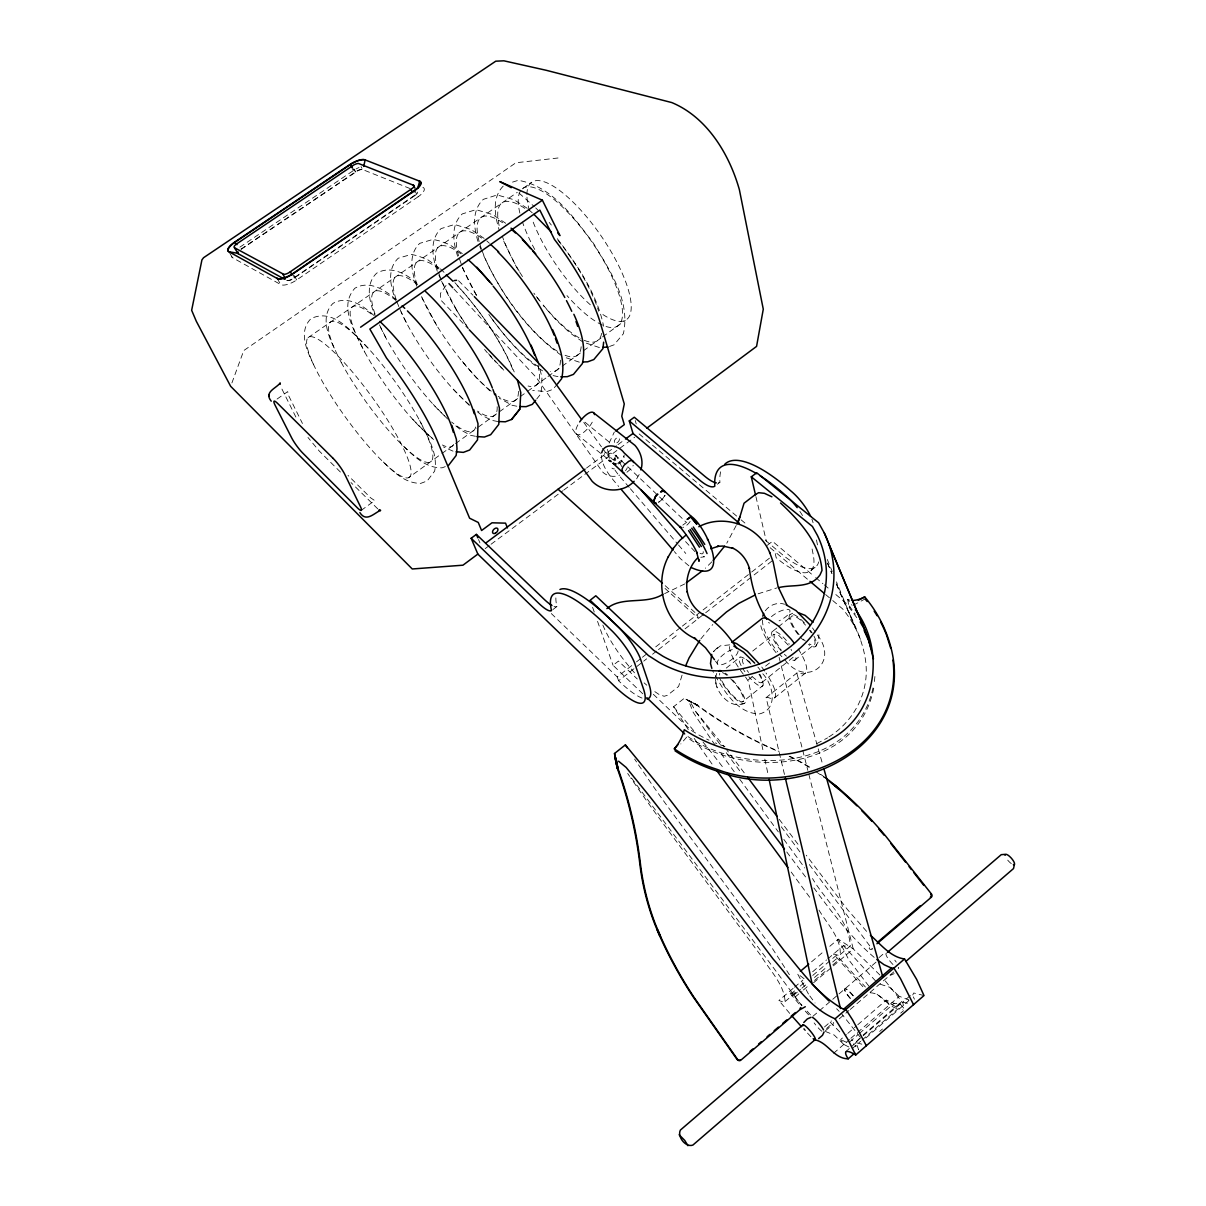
<?xml version="1.0" encoding="UTF-8"?>
<svg xmlns="http://www.w3.org/2000/svg" width="1206" height="1206" viewBox="0 0 1206 1206"><rect width="100%" height="100%" fill="white"/><g stroke="black" fill="none" stroke-linecap="round" stroke-linejoin="round"><path stroke-width="0.75" stroke-dasharray="5 3.75" d="M601.327 455.431C602.126 467.702 611.171 477.516 618.693 486.5M762.418 619.944C762.705 632.095 770.528 642.617 777.689 651.858M286.681 280.38L287.646 280.636A5.864 2.171 -29.5 0 0 292.561 279.189L414.578 195.794L414.789 190.563L418.075 196.804L296.706 279.943A13.417 4.975 -29.5 0 1 280.817 284.616L232.457 257.647A12.738 4.477 -29.7 0 1 231.658 256.757M874.41 681.496L874.908 676.43M898.5 968.403L898.666 967.619A9.527 2.171 49.4 0 1 898.214 967.966M872.993 687.902C855.205 770.332 744.524 777.418 686.048 735.238M873.747 688.264C857.27 771.825 745.504 779.769 686.666 737.137L680.817 743.951M793.111 988.392L778.895 1000.498L783.794 1002.246L785.091 1001.568C784.186 984.277 769.609 970.257 761.061 955.876L663.556 824.09A388.528 88.068 50.6 0 1 641.878 794.03L630.648 777.81M617.638 463.375L621.995 459.712L624.301 455.024M715.776 676.822L716.726 673.415M785.091 1001.568L795.236 992.93L795.734 991.196M682.068 675.149L678.601 686.485L667.415 695.304L664.144 696.269L658.898 694.37L652.069 689.787M862.893 986.704L833.512 954.006L838.773 955.393L840.25 954.549C841.155 937.725 826.758 923.585 818.753 909.701M231.914 382.92L243.748 350.569L515.912 162.765L560.021 157.76M840.25 954.549L850.23 946.062C849.446 920.042 824.829 899.872 812.512 878.526M861.823 1044.155L856.049 1042.693L858.627 1049.748L855.084 1045.587M788.242 645.104L778.94 635.547L773.92 634.266L774.463 639.828L781.156 649.989M736.188 525.515L726.781 543.197M910.334 995.538L902.601 1002.246L904.183 1008.126M793.156 657.225L761.921 682.49M609.136 443.054L614.321 432.034M872.405 948.293C871.652 951.097 866.089 948.006 871.456 947.162M664.958 495.274L662.983 498.349A8.352 4.025 -46.6 0 1 658.582 502.058M636.647 478.827L640.039 473.054M700.867 638.863L712.791 624.527M690.134 521.444L688.973 522.997A8.427 3.92 -46.5 0 1 684.541 526.751L683.078 527.414M815.648 646.476L818.422 641.456L818.919 634.763M536.715 399.005L540.831 393.819L541.6 387.277L541.961 377.267L538.389 362.9M503.188 186.146C491.49 198.01 494.927 216.387 499.39 230.663M557.579 383.81L552.951 389.327L546.785 391.618L532.69 390.412M879.038 957.594L882.898 954.293L886.395 953.253A9.527 2.171 49.4 0 0 893.118 964.634M859.275 1038.683L855.913 1042.481L851.481 1039.858M885.294 980.945L901.741 1001.508L896.646 1007.116L884.963 1000.874L874.546 992.116M711.887 561.77L705.359 568.252M446.024 285.43L440.416 293.435L440.627 299.872L467.928 328.409M765.313 610.779C769.745 604.779 777.433 602.02 784.609 604.221M729.72 644.863L720.329 645.858L713.334 651.737L715.279 649.838M715.61 649.476L717.585 647.562M849.612 1041.954L857.948 1034.703M859.335 1033.497L894.113 1003.332L900.189 1003.995L904.922 1009.482M863.149 1035.019L901.741 1001.508M900.189 1003.995L853.426 1044.14M845.542 1051.798L856.049 1042.693M852.265 1048.572L860.602 1041.336M861.988 1040.13L898.123 1008.729L902.736 1009.347M865.938 1037.944L908.872 1000.618L908.359 999.246M879.671 1031.447L882.475 1029.004M900.716 1013.13L903.52 1010.703M848.813 1046.974L843.793 1044.441L840.688 1039.542L846.386 1034.612M847.803 1033.376L856.35 1025.989M857.768 1024.753L886.229 1000.106L894.113 1003.332M833.557 1053.32L849.476 1039.512M850.908 1038.276L899.314 996.307L908.872 1000M824.467 1026.984L831.492 1020.954M826.577 1028.477L833.572 1022.447M825.477 1030.738L833.753 1023.593M839.27 1018.844L848.918 1010.507M850.245 1009.452L893.797 971.885M812.844 1016.372L838.034 994.769M839.029 993.91L876.476 961.77M795.01 997.136L801.99 991.181M803.392 989.99L808.985 985.212M814.563 980.448L827.15 969.714M832.743 964.951L839.723 958.996M813.537 982.784L831.974 967.061M833.391 965.84L853.245 948.911L808.291 772.172M794.513 987.217L802.864 980.101M812.618 971.795L826.547 959.931M827.949 958.755L843.386 945.61L848.707 946.921L850.23 946.062M794.588 990.91L791.784 993.292L788.935 991.95L800.739 1005.955M800.181 986.146L805.759 981.398M812.754 975.443L836.512 955.197L865.395 987.005M793.518 995.357L800.513 989.402M801.9 988.211L807.492 983.448M814.487 977.493L827.06 966.775M832.653 962.011L838.245 957.247M811.563 961.8L824.195 951.067M829.803 946.303L838.23 939.142L853.245 948.911L880.606 975.699M774.433 697.957L805.412 673.099M784.473 774.448L766.111 697.656L796.774 673.069L798.613 672.662A34.868 10.085 51.3 0 0 797.483 647.848M721.836 680.862A18.437 4.749 51.4 0 0 742.685 701.802L762.961 685.566M794.588 660.27L814.728 644.185M748.127 680.018L752.484 676.536M765.584 666.104L771.403 661.461M688.294 729.615L673.566 706.746L684.239 698.304L697.415 705.058A402.352 371.614 64.6 0 0 779.136 751.444M726.268 668.079L740.137 657.089M772.91 631.13L777.011 627.889M778.383 626.803L792.025 615.995M752.725 651.059L773.92 634.266M811.156 570.348L816.402 566.217M642.044 698.063A71.998 16.07 52.3 0 1 618.603 680.757L642.225 662.29M643.702 661.144L646.657 658.838M652.567 654.225L656.999 650.758M658.476 649.612L679.159 633.467M685.068 628.854L704.229 613.884M705.691 612.738L752.68 576.046M754.157 574.9L773.242 559.991M642.783 693.797L613.055 665.305L618.497 661.069L637.25 678.963M767.302 545.323L772.488 541.298L814.246 576.393M618.603 680.757L617.216 676.928L635.004 663.059M636.482 661.898L640.929 658.431M642.406 657.27L646.853 653.803M655.732 646.868L680.923 627.226M682.4 626.08L750.222 573.167M751.7 572.006L772.322 555.936M414.578 195.794L416.025 194.679A5.759 2.111 -28 0 0 417.532 191.769M552.861 609.588L556.901 606.497A123.962 27.346 51.9 0 1 555.921 596.864M717.344 484.224L719.907 482.264A120.781 38.878 51.7 0 1 721.324 469.722M902.601 1002.246L910.349 1003.784M586.538 468.034L616.507 445.723M618 444.607L623.999 440.145M485.189 548.624L489.907 545.112M491.068 544.238L562.855 490.752M563.76 490.073L634.688 437.22M682.807 525.107L684.284 524.037A7.96 0.965 -39.5 0 0 687.39 521.505M361.182 510.409L374.734 500.58L370.739 497.912L348.006 475.39M408.593 477.697A86.259 16.658 54.2 0 0 348.187 367.061A86.259 16.658 54.2 0 0 319.982 377.222A86.259 16.658 54.2 0 0 408.593 477.697L440.642 454.436M441.939 453.501L454.3 444.517M455.567 443.597L476.913 428.1M478.3 427.105L497.988 412.799M499.39 411.789L519.198 397.392M520.223 396.653L526.781 391.905M527.625 391.287L546.815 377.357M547.991 376.498L581.94 351.851M583.387 350.795L601.025 337.997M602.533 336.896L625.266 320.404M828.929 736.896C847.577 725.198 861.28 705.781 865.109 683.998C871.772 647.758 848.255 615.663 836.271 583.418M277.079 399.05L287.691 391.618L288.762 395.9L302.45 423.487M308.088 337.665L517.284 192.342M523.434 188.061L531.122 182.724M614.171 459.576L613.372 460.104L616.236 455.401L615.995 456.893L615.995 455.144L622.206 467.521M239.873 247.155L353.373 170.589A12.497 4.342 -28.3 0 1 359.026 167.498M240.914 249.16L357.066 170.86A5.457 1.899 -28.3 0 1 361.694 169.398L362.961 169.699M241.2 249.31L357.383 170.981A5.457 1.899 -28.3 0 1 362.011 169.533M894.159 973.649L890.525 975.247M658.642 502.389L663.044 498.666A7.929 3.814 -46.6 0 0 664.988 495.455M626.939 472.224L631.296 468.546A7.839 3.92 -46.7 0 0 633.195 465.35M618.346 463.963L619.899 463.044A7.764 4.899 -50.7 0 0 624.256 456.848L623.879 456.531M604.296 453.305L605.955 452.371L612.708 459.622M684.737 583.945L664.612 593.638M856.773 617.638L849.175 607.477L865.079 598.945M816.899 743.559L827.557 737.876M795.236 992.93L791.784 993.292L802.005 1005.367M744.599 703.309C732.901 709.068 720.479 697.309 716.846 686.711M789.945 614.563L792.734 613.251M758.137 593.789L776.981 587.88M445.315 466.616L442.135 467.822C426.547 468.29 414.728 457.119 404.281 446.913M609.527 346.469L614.065 344.81L623.381 333.73C630.678 300.701 609.588 270.023 593.322 243.13C573.755 217.457 552.378 186.252 518.309 180.312L510.485 182.754M700.776 557.308L704.515 556.78L700.897 555.83M766.111 697.656L767.86 697.324A35.034 9.467 51.4 0 0 765.991 672.978M453.019 451.15L443.416 446.898M475.45 436.27L470.762 435.381L460.918 430.029L455.567 425.673M497.731 421.497L491.535 420.306L481.526 415.105L476.114 410.809M516.786 406.226L512.173 405.306L499.269 398.146M553.072 375.594L559.102 376.86M579.317 362.162L565.72 357.609M599.397 347.554L584.201 342.459M880.214 984.217L889.591 987.232L899.314 996.307M923.977 995.568L913.696 992.975L912.761 994.98M870.28 992.779C882.445 993.141 886.727 1006.724 898.123 1008.729M825.432 1031.462L834.235 1035.065L843.793 1044.441M410.1 188.573L362.644 169.564L361.046 166.609M846.929 1042.572L840.688 1039.542M687.706 700.385L696.736 705.163A401.884 371.237 64.6 0 0 778.367 751.489M687.706 700.385L696.736 705.163L684.239 698.304M527.203 208.276L514.073 199.759L497.204 194.95L483.305 199.352C470.762 211.231 474.079 230.256 479.084 244.848M505.706 223.276L492.711 214.608L475.963 209.663L462.245 213.929C449.763 225.763 453.471 244.743 458.657 259.109M484.088 238.366L471.214 229.562L454.587 224.482L441.049 228.597C428.627 240.401 432.758 259.305 438.11 273.476M462.32 253.577L449.582 244.607L439.557 240.914L433.06 239.391L419.718 243.356C407.357 255.144 411.909 273.973 417.442 287.917M582.649 341.826L569.941 332.856L556.102 319.997L543.197 305.42M688.867 565.795L680.38 558.634L674.335 551.564M561.272 355.288C525.801 329.886 499.977 292.319 482.415 252.808M439.014 267.853L427.798 259.757L417.969 255.898L411.412 254.391L398.251 258.22C385.95 269.978 390.94 288.731 396.623 302.45M542.579 370.86C520.736 356.222 504.018 335.449 488.701 314.389M416.975 283.229C406.211 273.687 390.654 265.184 376.649 273.174C364.393 284.902 369.85 303.58 375.699 317.072M804.04 978.669L797.528 973.724L808.729 994.498M396.156 299.766C385.257 289.922 369.503 279.913 354.896 288.219C337.665 307.153 356.072 333.248 364.604 351.866M458.551 280.697L473.008 295.289M373.8 315.369C363.142 305.495 347.599 295.093 333.007 303.369C319.741 316.575 328.545 336.715 335.509 350.871M576.242 433.934L606.98 458.34M750.192 662.305L745.594 659.034A15.165 4.1 51.4 0 0 745.052 667.235M584.985 422.19L610.583 443.22M518.987 193.05L534.348 206.648M425.085 431.914L433.557 439.542M815.678 577.599L822.884 583.644M824.316 584.85L830.075 589.704M835.833 594.543L848.798 605.427L855.31 614.14M639.135 433.904L739.655 518.61M741.087 519.816L746.831 524.67M765.509 540.394L781.292 553.705A70.129 22.839 52.3 0 0 818.708 561.906M770.152 547.735L808.563 580.146M825.628 594.558L831.311 599.367M832.743 600.558L842.692 608.97A152.273 125.68 -15.9 0 1 860.421 639.346M644.11 682.867L646.763 685.174M874.184 957.383C850.788 937.333 832.08 912.595 813.869 887.948M694.942 551.655L683.847 539.76M785.166 660.195C807.115 688.415 839.678 662.305 817.08 634.642M528.545 209.482L532.57 213.1M665.215 585.694L697.219 614.517L698.349 618.467L665.034 588.422M377.779 508.887L350.991 482.551M486.742 240.838L489.41 243.295M440.416 268.863L444.366 272.631M625.145 464.28L618.482 457.963A19.733 5.517 53.3 0 0 608.653 456.17M627.813 466.797L685.656 521.716M383.327 462.019C393.865 472.119 405.216 483.516 420.804 483.35L427.21 480.938L434.642 471.109C438.321 452.913 427.09 436.301 419.688 420.547M653.32 694.294L690.842 730.052A150.886 122.484 -12.4 0 0 709.007 740.167M839.798 1031.929L828.733 1020.653M551.308 613.553L617.216 676.928M535.69 207.929L538.343 210.507M503.746 370.152L484.586 349.484M489.726 390.759L476.129 377.448L461.084 360.036M751.941 676.4L759.102 682.264A15.165 4.1 51.4 0 0 759.795 674.184M469.36 405.457L453.773 389.734M340.409 472.043L319.258 451.044L307.982 437.461M875.631 981.021L843.386 945.61M447.637 419.01L433.271 404.447M412.648 419.251L428.251 435.125M836.617 1008.759L839.195 1011.367M810.929 1036.753L803.362 1028.733M368.056 348.067C353.252 334.077 334.469 307.259 310.982 318.625C297.716 331.861 307.304 351.745 314.148 365.81M779.739 654.421L781.91 656.727M453.999 289.063L536.459 377.689L602.322 471.682A14.593 13.055 -1.7 0 0 619.673 475.134M866.601 931.364L847.381 909.46L806.271 855.235M810.462 1014.879L805.789 1009.648M808.578 1014.804L804.673 1010.432M454.903 282.656C478.963 309.173 500.324 338.796 514.223 371.93M673.566 706.746L694.897 732.042M789.704 1013.387L778.895 1000.498M629.2 487.39L619.567 476.144A19.733 5.517 53.3 0 1 613.251 467.4M630.406 488.792L677.35 543.635M678.556 545.037L685.777 553.464M634.492 672.812C621.678 658.069 609.739 642.105 602.352 623.894M868.848 986.101L848.979 960.097L838.23 939.142M860.391 1037.401L841.773 1013.975M549.197 222.417L551.338 225.055M757.881 667.084L760.006 669.722M691.204 703.58L695.922 711.887L717.449 738.193A281.827 58.22 51.4 0 1 724.082 746.574M702.992 742.007L706.806 746.74A282.234 56.682 51.5 0 1 723.766 768.448M353.539 169.051L355.785 171.961M744.253 772.865L740.876 768.373A281.827 58.22 51.4 0 0 726.917 750.177M779.212 819.296L799.503 846.25M786.749 851.964L805.955 877.455M849.928 600.181A21.994 11.97 -36.8 0 1 847.712 599.503L852.084 605.322M557.278 238.667C577.237 264.898 596.955 293.405 603.618 326.238M536.414 296.586L539.775 301.093M631.537 778.066L801.779 1005.638M695.922 711.887L720.63 745.142M726.253 752.71L740.846 772.353M781.277 826.788L800.362 852.491M809.347 864.581L872.224 949.243M809.784 995.915L815.03 1002.985M734.228 771.719L732.027 768.719A383.493 105.947 50.2 0 1 719.093 750.72M739.745 779.242L778.337 831.899M783.84 839.406L804.794 867.988M791.181 872.059L811.08 899.163M583.779 422.447L601.462 446.838M602.563 448.361L609.874 458.446M715.505 661.114L717.585 664.054M762.795 673.792C773.152 684.782 778.684 709.098 759.418 713.967C736.293 713.545 722.273 688.46 712.46 670.446M812.497 627.904L816.16 633.301M694.189 738.389L700.249 747.253A384.262 103.249 50.2 0 0 712.836 765.162M627.693 773.453L629.653 776.347M638.487 764.845L652.612 785.423A387.744 90.902 50.5 0 0 674.214 815.452L771.478 947.117L789.417 974.75M634.642 759.087L636.542 761.951M441.607 281.36L457.134 311.042M456.2 309.625L468.591 328.665A84.616 22.613 54.9 0 1 440.959 279.023M745.549 677.048L748.564 681.707L763.292 751.745M522.5 276.596L516.454 267.084L503.279 240.25M886.229 1000.106L889.259 1005.02M229.803 253.23L232.457 257.647M436.753 325.454L421.738 297.354M277.184 278.48L280.817 284.616M296.706 279.943L293.103 273.762L294.279 278.134M406.316 322.56L401.04 311.857M353.855 168.87L355.469 171.825M350.961 166.157L353.373 170.589M476.415 295.364L462.079 267.039M385.528 337.167L379.468 324.881M791 649.295L791.633 650.547M281.948 389.086L296.148 417.593M914.434 999.216L913.334 996.849M438.818 275.043L440.914 279.792M827.482 563.081L831.869 573.257M827.512 563.187L831.944 573.483M836.376 583.794L855.582 628.462L836.482 581.865M479.747 246.431L481.752 251.21M478.511 539.504L479.943 542.911M827.286 559.433L832.23 571.508M592.583 607.296L594.452 612.573M597.543 621.361L613.055 665.305M715.324 679.053L716.62 685.988M715.535 682.732L717.6 689.018M607.432 449.416L609.497 456.004M635.245 420.577L636.21 423.909M796.774 673.069L822.854 765.162M779.091 657.376L802.261 748.474M802.729 750.298L807.824 770.348M755.921 496.631L766.458 541.72M689.832 703.791L693.164 712.279L710.786 738.811A383.493 105.947 50.2 0 0 714.902 744.75M775.262 553.629L776.182 557.7A70.189 22.628 52.3 0 0 813.206 554.579L811.472 545.911M764.845 759.117L768.328 775.699M816.492 539.971L817.517 545.187M847.712 599.503L849.175 607.477M627.271 467.747A14.593 13.055 -1.7 0 1 625.492 470.777M577.855 424.889A13.914 5.321 -52 0 0 579.061 434.718A13.658 5.231 -52 0 0 592.267 422.145A13.914 5.321 -52 0 0 593.593 419.296M614.261 460.873A13.959 5.578 -44.2 0 1 615.181 458.416A2.502 2.186 -5.5 0 1 615.286 461.084M614.306 468.802A2.487 2.186 -5.5 0 1 611.985 468.094M724.972 746.454A150.886 122.484 -12.4 0 1 715.294 742.896M556.901 606.497A34.763 7.477 52.9 0 1 554.036 606.482M811.894 519.198A28.854 9.663 52.2 0 1 813.07 522.726M719.907 482.264A33.889 10.643 53.1 0 1 718.339 482.882M799.849 511.359A28.884 9.573 52.2 0 1 802.789 516.047M526.901 194.498A83.455 26.713 55.5 0 1 572.337 201.402A83.455 26.713 55.5 0 1 629.321 293.435A83.455 26.713 55.5 0 1 600.045 312.61M590.337 304.801A83.455 26.713 55.5 0 1 532.087 219.175M529.389 210.718A83.455 26.713 55.5 0 1 526.932 196.367M601.598 333.338A83.832 25.416 55.3 0 1 580.81 338.72M579.016 337.74A83.832 25.416 55.3 0 1 541.313 302.736M540.258 301.41A83.832 25.416 55.3 0 1 533.881 293.148M519.304 271.32A83.832 25.416 55.3 0 1 502.269 236.12M499.148 225.522A83.832 25.416 55.3 0 1 525.439 208.789M558.001 240.356A83.832 25.416 55.3 0 1 562.267 245.722M563.323 247.109A83.832 25.416 55.3 0 1 598.658 311.223M522.319 188.845A83.561 26.321 55.4 0 1 585.151 232.683A83.561 26.321 55.4 0 1 621.708 320.057A83.561 26.321 55.4 0 1 566.986 295.606M534.771 249.506A83.561 26.321 55.4 0 1 522.454 221.994M519.876 213.085A83.561 26.321 55.4 0 1 521.324 189.824M581.156 346.74A84.088 24.497 55.2 0 1 564.167 354.896M557.609 351.413A84.088 24.497 55.2 0 1 481.948 250.335M481.405 248.813A84.088 24.497 55.2 0 1 479.641 243.295M479.144 241.517A84.088 24.497 55.2 0 1 504.063 223.713M560.398 360.172A84.36 23.562 55 0 1 550.554 371.554M538.826 366.82A84.36 23.562 55 0 1 488.822 314.404M476.46 295.138A84.36 23.562 55 0 1 459.109 257.632M458.597 255.868A84.36 23.562 55 0 1 482.551 238.728M537.936 365.584A84.616 22.613 54.9 0 1 528.092 385.995M502.088 368.312A84.616 22.613 54.9 0 1 494.385 360.579M493.209 359.328A84.616 22.613 54.9 0 1 486.063 351.278M440.371 277.516A84.616 22.613 54.9 0 1 460.903 253.848M518.384 391.317A84.887 21.648 54.8 0 1 498.123 396.261M491.204 391.196A84.887 21.648 54.8 0 1 421.557 296.601M417.095 284.827A84.887 21.648 54.8 0 1 439.105 269.059M457.119 285.505A84.887 21.648 54.8 0 1 513.892 372.398M497.158 406.693A85.159 20.683 54.7 0 1 477.591 411.11M469.285 404.764A85.159 20.683 54.7 0 1 399.442 308.073M398.824 306.58A85.159 20.683 54.7 0 1 396.759 301.183M396.156 299.45A85.159 20.683 54.7 0 1 417.17 284.375M475.601 427.014A85.43 19.703 54.5 0 1 451.572 422.01M444.577 415.904A85.43 19.703 54.5 0 1 379.86 325.801M375.081 314.163A85.43 19.703 54.5 0 1 395.086 299.781M453.637 444.426A85.716 18.693 54.4 0 1 442.391 444.984M432.215 438.125A85.716 18.693 54.4 0 1 359.418 341.811A85.716 18.693 54.4 0 1 372.85 315.309M422.914 187.397A13.16 4.809 -28 0 1 418.075 196.804M287.329 280.47A5.864 2.171 -29.5 0 0 292.244 279.023L415.678 194.543A5.759 2.095 -28 0 0 417.095 192.885M789.161 756.358A244.456 232.095 -79.6 0 1 809.889 767.8M816.115 771.81A244.456 232.095 -79.6 0 1 824.618 777.78M789.945 756.313A244.758 232.366 -79.6 0 1 810.703 767.77M820.623 774.312A244.758 232.366 -79.6 0 1 825.447 777.764M743.333 674.214A35.034 9.467 51.4 0 1 740.167 669.903M738.238 667.024A35.034 9.467 51.4 0 1 730.384 643.476M761.74 667.024A35.034 9.467 51.4 0 1 764.981 671.501M776.106 652.717A34.868 10.085 51.3 0 1 760.398 623.035M748.579 672.435A15.165 4.1 51.4 0 1 747.042 670.34M821.844 1031.251A9.633 1.764 50 0 1 814.156 1022.929M805.487 1030.376A9.648 1.719 50.1 0 1 804.266 1028.567M850.17 998.432A9.588 1.945 49.8 0 1 844.682 988.935A9.588 1.945 49.8 0 1 853.17 995.99M894.792 960.187A9.527 2.171 49.4 0 1 896.239 962.117M1011.291 863.602A6.739 2.02 48.4 0 1 1005.879 857.451M850.381 998.251A9.588 1.945 49.8 0 1 844.893 988.754A9.588 1.945 49.8 0 1 853.396 995.809M703.204 551.624A12.512 3.588 52.5 0 1 699.917 553.222M738.087 650.954A12.346 4.477 -35.1 0 1 725.891 663.194A12.346 4.477 -35.1 0 1 717.871 660.752A12.346 4.477 -35.1 0 1 732.871 649.356M730.595 678.752A18.437 4.749 51.4 0 1 742.685 701.802M719.681 675.074A18.437 4.749 51.4 0 1 719.786 673.31M722.379 672.647A18.437 4.749 51.4 0 1 727.504 675.888M759.011 674.305A18.392 4.945 51.4 0 1 761.981 686.35A18.392 4.945 51.4 0 1 748.805 676.717M744.916 671.742A18.392 4.945 51.4 0 1 743.213 669.209M741.117 665.576A18.392 4.945 51.4 0 1 740.936 657.044A18.392 4.945 51.4 0 1 753.328 666.662M732.585 679.928A20.728 5.337 51.4 0 1 743.077 703.611A20.728 5.337 51.4 0 1 719.681 678.194M725.319 673.174A20.728 5.337 51.4 0 1 727.806 675.194M771.433 616.673A12.271 4.085 -29 0 1 789.206 609.723A12.271 4.085 -29 0 1 779.076 620.879M769.624 623.065A12.271 4.085 -29 0 1 768.554 622.462M814.532 639.708A18.241 5.487 51.2 0 1 809.301 643.883M805.397 641.064A18.241 5.487 51.2 0 1 803.302 639.165M799.141 634.642A18.241 5.487 51.2 0 1 791.091 616.688A18.241 5.487 51.2 0 1 805.533 625.145M809.467 630.165A18.241 5.487 51.2 0 1 811.156 632.743M795.945 657.632A18.286 5.291 51.3 0 1 790.337 659.019M786.478 656.17A18.286 5.291 51.3 0 1 784.382 654.24M781.247 650.893A18.286 5.291 51.3 0 1 772.337 631.431A18.286 5.291 51.3 0 1 789.327 644.185M813.96 636.135A20.487 6.166 51.2 0 1 808.487 644.501M803.332 640.19A20.487 6.166 51.2 0 1 800.136 636.843M798.101 634.431A20.487 6.166 51.2 0 1 789.809 614.698A20.487 6.166 51.2 0 1 806.543 625.281M810.477 630.391A20.487 6.166 51.2 0 1 812.166 632.984M697.415 705.058L688.37 700.264L697.415 705.058M341.208 362.343A85.988 17.683 54.3 0 0 430.014 462.154A85.988 17.683 54.3 0 0 370.815 351.127A85.988 17.683 54.3 0 0 341.208 362.343M616.839 442.843A3.241 1.96 -49.8 0 0 619.115 438.049A3.241 1.96 -49.8 0 0 614.668 440.205A3.241 1.96 -49.8 0 0 616.839 442.843"/><path stroke-width="1.5" d="M279.882 383.523L279.882 384.367L280.214 382.95C275.993 388.543 263.677 391.965 271.229 401.176M603.648 342.157L602.94 348.609L593.819 359.554L587.729 361.8L582.679 362.011M499.254 421.557L505.329 421.799L511.57 419.477L519.861 409.075L520.781 392.628L517.449 380.161M824.09 1031.914L822.477 1035.321L818.618 1038.622M363.699 166.443L365.147 159.931A12.512 4.311 -28.3 0 0 350.162 164.679L234.823 242.346A12.769 4.447 -29.6 0 0 228.929 251.768L237.929 253.32A5.578 1.96 -29.7 0 1 238.23 252.039M1014.457 864.355L1013.507 868.576L905.751 961.499M640.838 469.903C643.793 461.446 640.748 451.903 634.989 445.391L593.955 413.085M417.819 187.925L419.658 181.186L364.83 159.795A12.512 4.311 -28.3 0 0 349.846 164.559L234.537 242.195A12.753 4.447 -29.6 0 0 228.643 251.617L277.184 278.48L280.35 279.114M815.392 1039.421L692.877 1145.082C685.717 1147.795 676.958 1136.625 680.395 1130.067L803.121 1024.723M601.688 452.808C604.477 441.954 618.919 445.436 623.954 452.687L691.264 516.409M738.585 521.158L744.042 503.219L754.79 494.957L758.589 492.696L764.408 493.314L771.9 496.812M762.825 616.206L763.7 613.387M711.691 654.376L710.5 663.511L711.841 668.365M698.862 559.509L699.043 561.287L696.631 552.077L697.189 553.237C693.706 544.539 683.968 531.394 680.063 527.037L681.782 527.7M668.29 556.765C653.004 585.815 665.35 625.205 695.576 638.818L694.49 638.049L705.51 647.728L714.465 659.652M685.701 665.727L689.033 658.009L699.766 640.371M736.911 523.841L739.806 517.148M673.174 548.504L679.913 540.303L686.335 534.816M668.124 557.066L673.461 548.006M803.784 1022.507L807.311 1018.934L811.02 1017.306M724.61 546.152L713.138 560.413M557.579 383.81L561.664 378.654C565.493 361.679 559.524 344.961 552.514 329.645M448.496 465.426L456.154 455.461L456.999 448.768L456.396 439.331L451.873 425.432M511.57 419.477L519.861 409.075M535.615 400.347L532.328 404.357L526.118 406.663L519.876 406.558M697.339 558.257C689.485 565.991 685.068 579.739 687.314 592.146L687.224 591.543C689.018 601.131 694.882 609.874 703.445 614.683L702.329 613.944C716.816 621.829 728.002 634.431 736.655 648.255M892.983 660.074C904.048 752.755 792.387 798.402 717.103 769.398A179.89 146.001 -12.3 0 1 674.335 748.866L677.847 744.765M800.89 1007.507L799.985 1008.502M634.145 481.254C623.396 493.118 603.015 492.636 592.086 481.209L526.419 389.553L469.224 329.766M715.309 621.768L726.494 611.955L738.675 603.467L754.79 595.161M854.722 1053.155L848.195 1058.823C843.039 1051.059 845.527 1048.738 855.717 1054.994L923.977 995.568L916.62 979.332L904.53 958.951C890.375 957.112 880.591 944.057 870.37 935.193M702.57 570.664L686.259 582.89M740.122 1059.833A2.261 2.126 -78.1 0 1 737.107 1059.471L693.495 997.317A409.377 377.629 82.3 0 1 659.923 936.369L655.069 924.821A236.09 221.618 87.3 0 1 639.843 863.933A462.803 446.491 -35.2 0 0 617.276 768.282L614.502 753.509L625.371 744.901L658.657 785.347A284.119 49.657 51.6 0 1 682.279 815.814L783.779 950.132C801.704 971.388 818.678 995.764 843.567 1009.256L891.4 968.056L893.917 968.101L900.535 978.714L913.53 1004.658M618.557 761.197L626.11 767.408L647.803 794.061A284.541 48.059 51.6 0 1 671.456 824.572L773.182 959.072C791.875 980.116 808.502 1007.523 835.08 1018.799L904.53 958.951M887.375 952.408L1001.251 854.662L1005.608 854.315A6.739 2.02 48.4 0 1 1012.482 859.561A6.739 2.02 48.4 0 1 1013.342 864.672M750.057 1051.346L752.891 1048.918M758.559 1044.064L761.393 1041.637M767.061 1036.798L769.895 1034.371M774.146 1030.723L778.413 1027.09M782.664 1023.457L786.915 1019.809M791.166 1016.176L795.417 1012.543M877.486 942.338L920.344 905.691M876.958 943.74L931.288 897.264A2.171 2.02 89.2 0 0 931.575 894.159L886.033 836.512A450.019 424.557 -67.2 0 0 839.376 788.92L830.18 781.367A244.758 232.366 -79.6 0 0 825.447 777.764M800.332 971.327L808.759 964.182M679.114 1134.74L684.752 1140.439L687.963 1145.7M731.801 642.361L761.483 618.949A34.868 10.085 51.3 0 1 768.011 618.919L778.805 626.231L790.97 639.014A34.868 10.085 51.3 0 1 794.377 643.401M606.889 608.593C622.16 595.689 645.707 605.095 662.893 594.332M234.597 247.788L283.727 274.32A5.879 2.156 -29.5 0 0 288.641 272.873L412.392 188.317A5.759 2.095 -28 0 0 413.899 185.423L358.484 163.473A5.472 1.884 -28.3 0 0 353.84 164.936L235.954 244.381A5.578 1.945 -29.6 0 0 234.13 247.29L238.125 253.667L284.767 279.31M485.867 542.956L585.031 469.149M625.492 439.029L632.999 433.451L629.291 420.924L634.266 417.231L704.997 476.445A33.889 10.643 53.1 0 0 716.319 482.852M551.956 605.472A34.763 7.477 52.9 0 1 543.74 598.915L476.37 534.394L471.154 538.268L477.847 554.097L462.953 565.192L412.256 568.976L230.663 386.327L196.307 321.263L191.648 310.289L201.93 259.878L203.558 257.707L495.756 61.189L503.897 60.813L546.062 70.25L671.787 102.57C707.048 117.238 729.313 154.127 739.368 189.644L763.277 309.188L756.569 346.393L646.657 428.296M615.738 430.979L624.301 424.633L621.783 416.191L624.271 403.935L600.302 322.876A104.379 31.19 55.3 0 0 554.474 239.466L539.836 210.1L369.85 329.057L386.493 358.031A106.912 22.1 54.3 0 1 437.265 440.853L469.601 518.203L478.254 522.454L481.586 530.519L491.988 522.801L505.54 523.148L507.44 527.927M755.499 494.837L751.293 476.807L756.735 472.782L818.588 522.786L824.211 532.796L868.245 638.426L873.461 658.958M360.594 327.188L542.383 200.211L559.931 235.622L557.775 232.984M657.617 494.189L655.054 496.947L653.727 501.349L656.064 495.199L657.767 494.339M858.355 600.302L864.717 596.895A181.654 150.087 -16 0 1 886.199 632.969C927.113 737.152 806.633 805.502 717.691 771.282A179.634 145.911 -12.3 0 1 674.983 750.765M710.726 548.745L718.716 546.212L717.404 546.363L722.831 546.047L733.263 548.428M698.817 526.736C724.444 512.927 759.207 526.087 769.895 553.057M778.729 587.593C793.051 584.051 809.98 588.89 820.02 574.9L822.01 570.408C819.824 543.182 799.608 520.902 780.523 502.992M454.149 280.606L456.577 280.289M616.176 463.963L613.04 463.24L615.361 464.551M602.849 347.343L608.02 347.026M560.745 376.815L567.333 376.664L573.453 374.388L582.362 363.594C586.237 346.589 580.87 329.735 573.86 314.284M477.018 436.557L484.405 437.039L490.676 434.688L498.756 424.437L499.45 408.095L495.425 393.97M610.703 460.813L608.834 460.345L611.14 461.672M456.17 451.722L463.33 452.386L469.662 450.004L477.516 439.904L477.998 423.668L473.717 409.648M843.567 1009.256L845.903 1009.467L852.702 1020.065L866.345 1045.723M805.307 1006.724L799.699 1009.844L740.876 1060.164A2.261 2.126 -78.1 0 1 737.846 1059.803L694.189 997.573A409.874 378.021 82.3 0 1 660.571 936.549L655.717 924.987A236.376 221.859 87.3 0 1 640.461 864.024A463.405 447.064 -35.3 0 0 617.864 768.252L614.502 753.509M848.195 1058.823C833.376 1058.687 827.798 1041.637 813.703 1039.587M655.823 502.962L654.074 502.269M798.598 612.784L805.156 615.392L813.055 622.236M891.4 968.056L884.073 964.71L876.792 959.448M786.131 604.854L796.126 610.688L810.387 625.296M542.383 200.211L499.827 181.624L511.284 187.684M733.866 646.115L743.68 652.205L754.7 663.119M732.072 547.765C740.68 551.655 746.936 559.629 749.469 568.644L749.273 567.966C751.579 586.01 756.554 603.889 766.73 619.206M691.505 567.679C733.007 586.101 706.294 526.525 691.355 516.394M380.433 510.681L378.94 509.972L380.568 510.319C373.905 513.319 366.127 522.56 359.87 512.58M829.351 781.367L833.286 784.533M751.293 476.807L812.407 526.434L817.382 535.313A107.304 97.053 1.5 0 1 789.553 647.381A107.304 97.053 1.5 0 1 662.878 656.215L653.637 650.336L595.794 595.764L590.111 600.271L648.466 655.582L658.883 662.215A114.796 103.837 1.5 0 0 794.528 652.808A114.796 103.837 1.5 0 0 824.211 532.796M613.206 463.405L680.063 527.037M834.13 784.518L839.376 788.92M834.597 785.619L838.532 788.92A449.431 424.045 -67.2 0 1 856.893 805.834M629.291 420.924L699.917 480.305A33.919 10.537 53.1 0 0 714.781 486.184A120.886 38.532 51.7 0 1 756.75 473.717M809.98 581.352L824.211 593.352M632.999 433.451L739.338 523.283M833.994 785.091L838.532 788.92M654.089 502.344L654.813 502.977A7.492 3.603 -46.6 0 0 655.868 503.204M533.911 214.321L551.398 232.08M558.061 489.229L662.426 583.191M511.058 228.145L520.419 236.678L535.735 253.878M490.736 244.516L498.726 251.903M646.838 697.686L684.691 733.941M471.154 538.268L538.404 602.97A34.793 7.372 52.9 0 0 551.504 610.613A124.067 26.954 51.9 0 1 610.749 629.683A29.668 6.708 52.2 0 1 634.823 663.677L643.19 688.038A72.058 15.844 52.3 0 1 613.206 684.963L477.847 554.097M828.884 1000.935L812.12 983.99L769.111 779.393M474.305 296.631L547.313 372.157L581.563 419.402M448.934 283.606L452.732 287.706M238.125 253.667L237.657 253.17A5.563 1.96 -29.7 0 1 237.627 252.597M234.823 242.346L236.949 244.667M801.432 1026.638L791.664 1015.663M476.883 267.235L492.184 284.616M759.433 664.099L747.298 651.18L736.655 643.657A35.034 9.467 51.4 0 0 732.841 642.617M641.14 489.938L682.626 538.343M621.12 489.319L673.114 550.147M890.902 843.582L905.676 862.305M909.083 866.632L911.344 869.511M913.62 872.39L923.811 885.385M350.162 164.679L352.408 167.589M747.645 777.357L776.95 816.296M784.488 848.964L730.248 776.981A282.234 56.682 51.5 0 0 727.489 773.317M787.865 867.536L721.55 777.192A384.262 103.249 50.2 0 1 717.163 771.177M693.314 526.992L704.771 544.419M690.103 529.449L701.319 546.499M688.566 530.625L699.48 547.207M835.08 1018.799L847.697 1039.059L855.717 1054.994M625.371 744.901L627.18 747.72M855.356 609.678C885.505 649.582 877.244 713.364 832.05 738.479C786.689 765.524 727.203 757.956 684.254 729.69A22.567 10.145 -59 0 1 674.335 748.851M860.195 621.995L863.029 626.788M282.762 274.064L285.475 278.661M290.36 271.802L292.169 274.878M786.99 605.322L778.187 587.036L773.167 562.056L769.594 552.212M410.929 189.432L412.573 192.538M413.266 184.955L414.909 188.046M707.364 538.901L707.756 539.715M710.756 545.896L711.314 547.042M864.129 630.482L868.591 640.446M657.722 929.932L660.571 936.549M657.074 929.766L659.923 936.369M828.763 543.8L868.245 638.426M476.37 534.394L477.802 537.801M531.032 345.097L538.389 362.9M633.647 462.531L632.547 460.858A7.402 3.708 -46.7 0 0 628.688 461.355L624.301 465.049A7.824 3.92 -46.7 0 0 621.979 469.767L623.08 472.737A7.402 3.708 -46.7 0 0 624.135 472.978M890.782 648.406L886.531 635.004A181.382 149.981 -16 0 0 880.621 622.025M869.119 642.15L871.245 648.964M754.7 593.819L754.926 594.588M823.879 768.78L882.686 976.453M269.059 395.146L269.285 395.96M785.347 778.096L840.461 1008.487M579.664 421.919A13.658 5.231 -52 0 1 591.181 412.226A13.914 5.321 -52 0 1 594.468 414.608M864.717 596.895A21.994 11.97 -36.8 0 1 852.491 600.422M865.079 598.945A181.382 149.981 -16 0 1 867.204 601.553M874.169 611.14A181.382 149.981 -16 0 1 877.079 615.738M646.959 698.907A71.998 16.07 52.3 0 0 648.813 683.621L640.567 659.215A29.637 6.814 52.2 0 0 616.537 625.221A123.962 27.346 51.9 0 0 559.946 589.493M810.643 516.334A28.854 9.663 52.2 0 0 790.669 490.782A120.781 38.878 51.7 0 0 724.896 464.114M797.181 507.651A28.884 9.573 52.2 0 0 785.196 495.003A120.886 38.532 51.7 0 0 760.082 475.752M511.419 229.396A84.088 24.497 55.2 0 1 515.459 232.954M522.394 239.647A84.088 24.497 55.2 0 1 530.64 248.572M533.007 251.315A84.088 24.497 55.2 0 1 564.8 297.49M566.473 300.626A84.088 24.497 55.2 0 1 571.719 311.284M576.001 321.58A84.088 24.497 55.2 0 1 577.674 326.374M498.003 252.039A84.36 23.562 55 0 1 554.157 335.193M555.423 338.464A84.36 23.562 55 0 1 557.051 343.137M468.139 259.682A84.616 22.613 54.9 0 1 489.621 281.918M493.148 286.169A84.616 22.613 54.9 0 1 534.725 355.408M446.28 274.968A84.887 21.648 54.8 0 1 452.989 281.284M425.582 291.55A85.159 20.683 54.7 0 1 492.35 387.94M492.922 389.432A85.159 20.683 54.7 0 1 494.746 394.769M402.141 305.857A85.43 19.703 54.5 0 1 404.749 308.314M407.432 310.922A85.43 19.703 54.5 0 1 474.169 413.658M379.86 321.444A85.716 18.693 54.4 0 1 453.335 432.321M276.883 278.3A13.447 4.945 -29.5 0 0 292.787 273.596L414.427 190.427A13.176 4.779 -28 0 0 419.311 181.051M419.658 181.186A13.176 4.779 -28 0 1 414.789 190.563L293.103 273.762A13.447 4.945 -29.4 0 1 277.184 278.48M861.612 810.538A449.431 424.045 -67.2 0 1 871.968 821.392M878.646 828.839A449.431 424.045 -67.2 0 1 884.073 835.17M930.625 894.038A2.171 2.02 89.2 0 1 931.092 895.365M930.715 896.721A2.171 2.02 89.2 0 1 930.339 897.128M802.864 1025.793A9.648 1.719 50.1 0 1 806.874 1027.316A9.648 1.719 50.1 0 1 814.547 1036.949A9.648 1.719 50.1 0 1 813.161 1038.728M812.573 1017.472A9.633 1.764 50 0 1 818.331 1022.658A9.633 1.764 50 0 1 823.532 1029.939M1005.111 855.325A6.739 2.02 48.4 0 1 1005.201 854.662M718.686 670.958A20.728 5.337 51.4 0 1 721.203 670.822M680.546 526.509A7.477 0.904 -39.5 0 1 679.641 526.645M691.716 528.213A43.642 12.392 52.6 0 1 707.033 553.569M689.847 517.51L687.103 519.439L690.752 516.877L696.857 524.263L690.752 516.846L689.847 517.51M662.079 490.978L660.571 491.973L663.436 491.038L665.184 491.747L662.079 490.978M333.188 458.416L277.636 403.437A13.703 2.216 54.1 0 0 275.194 405.412L291.596 437.748A13.387 2.141 53.9 0 0 302.676 452.989L357.232 507.696A13.703 2.276 53.6 0 0 360.458 506.656L344.856 474.531A14.02 2.367 53.8 0 0 333.188 458.416M616.387 760.293L615.708 757.85L617.864 768.252L616.387 760.293M617.05 767.122L615.12 757.896L617.276 768.282L617.05 767.122M495.334 533.248A3.286 2.035 -46.4 0 0 497.52 528.454A3.286 2.035 -46.4 0 0 492.832 530.761A3.286 2.035 -46.4 0 0 495.334 533.248"/></g></svg>
